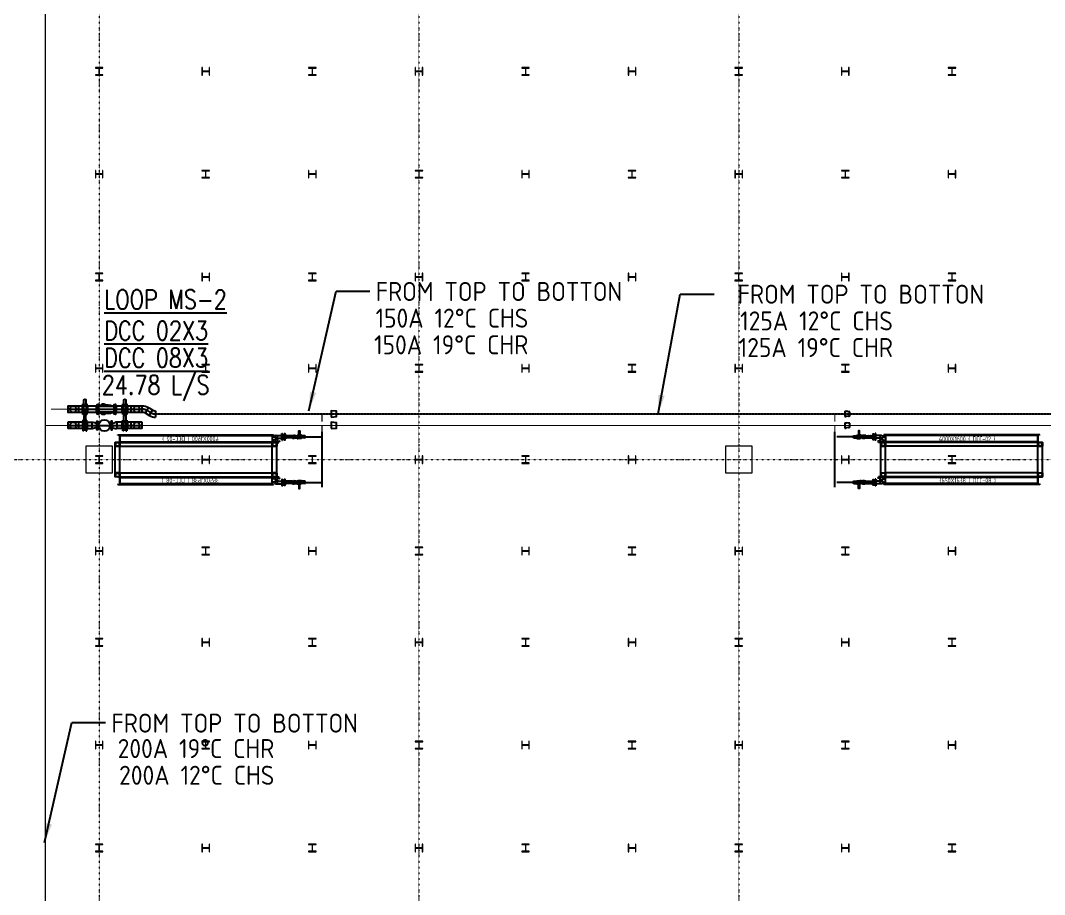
# Model space of a CAD drawing. Extents: x -32000 to 363140, y -29000 to 144266.
# Drawn here: x 99933 to 126833, y 18575 to 41537 of the extents above; entities that cross this region are included whole.
import ezdxf
from ezdxf.enums import TextEntityAlignment as Align

# ---------------------------------------------------------------- set-up
doc = ezdxf.new("R2010")
doc.units = 0
doc.header["$LTSCALE"] = 10
for name, pattern in [('H12PL25$0$JJP_三點線', [0.9, 0.3, -0.15, 0, -0.15, 0, -0.15, 0, -0.15]), ('XFM1P20-200k$0$CENTER2', [1.125, 0.75, -0.125, 0.125, -0.125]), ('XFM1Q20-200k$0$CENTER', [2, 1.25, -0.25, 0.25, -0.25]), ('XFM1Q20-200k$0$CENTER2', [1.125, 0.75, -0.125, 0.125, -0.125])]:
    doc.linetypes.add(name, pattern=pattern)
for name, color, linetype in [('H12PL25$0$S-COL', 252, 'Continuous'), ('H12PL25$0$S-GRID', 252, 'Continuous'), ('XFM1P20-200k$0$$0$M-PIPE-TEXT', 3, 'Continuous'), ('XFM1P20-200k$0$$0$M-PIPE-TEXT-ARROR', 91, 'Continuous'), ('XFM1P20-200k$0$M-PIPE-CHWR20', 110, 'Continuous'), ('XFM1P20-200k$0$M-PIPE-CHWS12', 130, 'Continuous'), ('XFM1P20-200k$0$M-PIPE-CHWS12_CL', 132, 'XFM1P20-200k$0$CENTER2'), ('XFM1Q20-200k$0$12P7-M-SUP-DCC-L1', 7, 'Continuous'), ('XFM1Q20-200k$0$C-CDCC', 22, 'Continuous'), ('XFM1Q20-200k$0$M-CWTR-TEXT', 4, 'Continuous'), ('XFM1Q20-200k$0$M-PIPE-CHWR20', 110, 'Continuous'), ('XFM1Q20-200k$0$M-PIPE-CHWS12', 130, 'Continuous'), ('XFM1Q20-200k$0$M-PIPE-CHWS12_CL', 132, 'XFM1Q20-200k$0$CENTER2'), ('XFM1Q20-200k$0$MAU&DCC Valve Station$0$M-CWTR-VAVE', 4, 'Continuous'), ('XFM1Q20-200k$0$U-PCW-V', 2, 'Continuous')]:
    doc.layers.add(name, color=color, linetype=linetype)
doc.styles.add('XFM1P20-200k$0$$0$aa-txt', font='isocp.shx', dxfattribs={"bigfont": 'chineset.shx'})
doc.styles.add('XFM1Q20-200k$0$12P7-XCM2P10$0$AA-TXT', font='simplex.shx', dxfattribs={"bigfont": 'china.shx'})
doc.styles.add('XFM1Q20-200k$0$aa-txt', font='isocp.shx', dxfattribs={"bigfont": 'chineset.shx'})
doc.dimstyles.new('XFM1P20-200k$0$$0$adim-200', dxfattribs={"dimscale": 200, "dimtxt": 0.3, "dimasz": 2.5, "dimexe": 0.1, "dimexo": 0.5, "dimgap": 0.15, "dimtad": 0, "dimdec": 4, "dimzin": 3, "dimdsep": 46, "dimtxsty": 'XFM1P20-200k$0$$0$aa-txt', "dimcen": 2.5, "dimclrd": 256, "dimclre": 256, "dimclrt": 256, "dimadec": 0, "dimazin": 0, "dimtfac": 1, "dimtdec": 4, "dimtmove": 0, "dimatfit": 3, "dimfxl": 1, "dimtolj": 1, "dimtzin": 0, "dimarcsym": 0})

# ---------------------------------------------------------------- blocks, each defined once
blk = doc.blocks.new('H12PL25')
at = {"layer": 'H12PL25$0$S-COL', "lineweight": 0, "flags": 128}
for points in [[(102100, 40100), (102100, 40112), (102017, 40112, -0.41421356), (102004, 40125), (102004, 40275, -0.41421356), (102017, 40288), (102100, 40288), (102100, 40300), (101900, 40300), (101900, 40288), (101983, 40288, -0.41421356), (101996, 40275), (101996, 40125, -0.41421356), (101983, 40112), (101900, 40112), (101900, 40100)], [(104900, 40300), (104888, 40300), (104888, 40217, -0.41421356), (104875, 40204), (104725, 40204, -0.41421356), (104712, 40217), (104712, 40300), (104700, 40300), (104700, 40100), (104712, 40100), (104712, 40183, -0.41421356), (104725, 40196), (104875, 40196, -0.41421356), (104888, 40183), (104888, 40100), (104900, 40100)], [(107700, 40100), (107700, 40112), (107617, 40112, -0.41421356), (107604, 40125), (107604, 40275, -0.41421356), (107617, 40288), (107700, 40288), (107700, 40300), (107500, 40300), (107500, 40288), (107583, 40288, -0.41421356), (107596, 40275), (107596, 40125, -0.41421356), (107583, 40112), (107500, 40112), (107500, 40100)], [(110500, 40300), (110488, 40300), (110488, 40217, -0.41421356), (110475, 40204), (110325, 40204, -0.41421356), (110312, 40217), (110312, 40300), (110300, 40300), (110300, 40100), (110312, 40100), (110312, 40183, -0.41421356), (110325, 40196), (110475, 40196, -0.41421356), (110488, 40183), (110488, 40100), (110500, 40100)], [(113300, 40100), (113300, 40112), (113217, 40112, -0.41421356), (113204, 40125), (113204, 40275, -0.41421356), (113217, 40288), (113300, 40288), (113300, 40300), (113100, 40300), (113100, 40288), (113183, 40288, -0.41421356), (113196, 40275), (113196, 40125, -0.41421356), (113183, 40112), (113100, 40112), (113100, 40100)], [(116100, 40300), (116088, 40300), (116088, 40217, -0.41421356), (116075, 40204), (115925, 40204, -0.41421356), (115912, 40217), (115912, 40300), (115900, 40300), (115900, 40100), (115912, 40100), (115912, 40183, -0.41421356), (115925, 40196), (116075, 40196, -0.41421356), (116088, 40183), (116088, 40100), (116100, 40100)], [(118900, 40100), (118900, 40112), (118817, 40112, -0.41421356), (118804, 40125), (118804, 40275, -0.41421356), (118817, 40288), (118900, 40288), (118900, 40300), (118700, 40300), (118700, 40288), (118783, 40288, -0.41421356), (118796, 40275), (118796, 40125, -0.41421356), (118783, 40112), (118700, 40112), (118700, 40100)], [(121700, 40300), (121688, 40300), (121688, 40217, -0.41421356), (121675, 40204), (121525, 40204, -0.41421356), (121512, 40217), (121512, 40300), (121500, 40300), (121500, 40100), (121512, 40100), (121512, 40183, -0.41421356), (121525, 40196), (121675, 40196, -0.41421356), (121688, 40183), (121688, 40100), (121700, 40100)], [(124500, 40100), (124500, 40112), (124417, 40112, -0.41421356), (124404, 40125), (124404, 40275, -0.41421356), (124417, 40288), (124500, 40288), (124500, 40300), (124300, 40300), (124300, 40288), (124383, 40288, -0.41421356), (124396, 40275), (124396, 40125, -0.41421356), (124383, 40112), (124300, 40112), (124300, 40100)], [(102100, 37600), (102088, 37600), (102088, 37517, -0.41421356), (102075, 37504), (101925, 37504, -0.41421356), (101912, 37517), (101912, 37600), (101900, 37600), (101900, 37400), (101912, 37400), (101912, 37483, -0.41421356), (101925, 37496), (102075, 37496, -0.41421356), (102088, 37483), (102088, 37400), (102100, 37400)], [(104900, 37400), (104900, 37412), (104817, 37412, -0.41421356), (104804, 37425), (104804, 37575, -0.41421356), (104817, 37588), (104900, 37588), (104900, 37600), (104700, 37600), (104700, 37588), (104783, 37588, -0.41421356), (104796, 37575), (104796, 37425, -0.41421356), (104783, 37412), (104700, 37412), (104700, 37400)], [(107700, 37600), (107688, 37600), (107688, 37517, -0.41421356), (107675, 37504), (107525, 37504, -0.41421356), (107512, 37517), (107512, 37600), (107500, 37600), (107500, 37400), (107512, 37400), (107512, 37483, -0.41421356), (107525, 37496), (107675, 37496, -0.41421356), (107688, 37483), (107688, 37400), (107700, 37400)], [(110500, 37400), (110500, 37412), (110417, 37412, -0.41421356), (110404, 37425), (110404, 37575, -0.41421356), (110417, 37588), (110500, 37588), (110500, 37600), (110300, 37600), (110300, 37588), (110383, 37588, -0.41421356), (110396, 37575), (110396, 37425, -0.41421356), (110383, 37412), (110300, 37412), (110300, 37400)], [(113300, 37600), (113288, 37600), (113288, 37517, -0.41421356), (113275, 37504), (113125, 37504, -0.41421356), (113112, 37517), (113112, 37600), (113100, 37600), (113100, 37400), (113112, 37400), (113112, 37483, -0.41421356), (113125, 37496), (113275, 37496, -0.41421356), (113288, 37483), (113288, 37400), (113300, 37400)], [(116100, 37400), (116100, 37412), (116017, 37412, -0.41421356), (116004, 37425), (116004, 37575, -0.41421356), (116017, 37588), (116100, 37588), (116100, 37600), (115900, 37600), (115900, 37588), (115983, 37588, -0.41421356), (115996, 37575), (115996, 37425, -0.41421356), (115983, 37412), (115900, 37412), (115900, 37400)], [(118900, 37600), (118888, 37600), (118888, 37517, -0.41421356), (118875, 37504), (118725, 37504, -0.41421356), (118712, 37517), (118712, 37600), (118700, 37600), (118700, 37400), (118712, 37400), (118712, 37483, -0.41421356), (118725, 37496), (118875, 37496, -0.41421356), (118888, 37483), (118888, 37400), (118900, 37400)], [(121700, 37400), (121700, 37412), (121617, 37412, -0.41421356), (121604, 37425), (121604, 37575, -0.41421356), (121617, 37588), (121700, 37588), (121700, 37600), (121500, 37600), (121500, 37588), (121583, 37588, -0.41421356), (121596, 37575), (121596, 37425, -0.41421356), (121583, 37412), (121500, 37412), (121500, 37400)], [(124500, 37600), (124488, 37600), (124488, 37517, -0.41421356), (124475, 37504), (124325, 37504, -0.41421356), (124312, 37517), (124312, 37600), (124300, 37600), (124300, 37400), (124312, 37400), (124312, 37483, -0.41421356), (124325, 37496), (124475, 37496, -0.41421356), (124488, 37483), (124488, 37400), (124500, 37400)], [(102100, 34700), (102100, 34712), (102017, 34712, -0.41421356), (102004, 34725), (102004, 34875, -0.41421356), (102017, 34888), (102100, 34888), (102100, 34900), (101900, 34900), (101900, 34888), (101983, 34888, -0.41421356), (101996, 34875), (101996, 34725, -0.41421356), (101983, 34712), (101900, 34712), (101900, 34700)], [(104900, 34900), (104888, 34900), (104888, 34817, -0.41421356), (104875, 34804), (104725, 34804, -0.41421356), (104712, 34817), (104712, 34900), (104700, 34900), (104700, 34700), (104712, 34700), (104712, 34783, -0.41421356), (104725, 34796), (104875, 34796, -0.41421356), (104888, 34783), (104888, 34700), (104900, 34700)], [(107700, 34700), (107700, 34712), (107617, 34712, -0.41421356), (107604, 34725), (107604, 34875, -0.41421356), (107617, 34888), (107700, 34888), (107700, 34900), (107500, 34900), (107500, 34888), (107583, 34888, -0.41421356), (107596, 34875), (107596, 34725, -0.41421356), (107583, 34712), (107500, 34712), (107500, 34700)], [(110500, 34900), (110488, 34900), (110488, 34817, -0.41421356), (110475, 34804), (110325, 34804, -0.41421356), (110312, 34817), (110312, 34900), (110300, 34900), (110300, 34700), (110312, 34700), (110312, 34783, -0.41421356), (110325, 34796), (110475, 34796, -0.41421356), (110488, 34783), (110488, 34700), (110500, 34700)], [(113300, 34700), (113300, 34712), (113217, 34712, -0.41421356), (113204, 34725), (113204, 34875, -0.41421356), (113217, 34888), (113300, 34888), (113300, 34900), (113100, 34900), (113100, 34888), (113183, 34888, -0.41421356), (113196, 34875), (113196, 34725, -0.41421356), (113183, 34712), (113100, 34712), (113100, 34700)], [(116100, 34900), (116088, 34900), (116088, 34817, -0.41421356), (116075, 34804), (115925, 34804, -0.41421356), (115912, 34817), (115912, 34900), (115900, 34900), (115900, 34700), (115912, 34700), (115912, 34783, -0.41421356), (115925, 34796), (116075, 34796, -0.41421356), (116088, 34783), (116088, 34700), (116100, 34700)], [(118900, 34700), (118900, 34712), (118817, 34712, -0.41421356), (118804, 34725), (118804, 34875, -0.41421356), (118817, 34888), (118900, 34888), (118900, 34900), (118700, 34900), (118700, 34888), (118783, 34888, -0.41421356), (118796, 34875), (118796, 34725, -0.41421356), (118783, 34712), (118700, 34712), (118700, 34700)], [(121700, 34900), (121688, 34900), (121688, 34817, -0.41421356), (121675, 34804), (121525, 34804, -0.41421356), (121512, 34817), (121512, 34900), (121500, 34900), (121500, 34700), (121512, 34700), (121512, 34783, -0.41421356), (121525, 34796), (121675, 34796, -0.41421356), (121688, 34783), (121688, 34700), (121700, 34700)], [(124500, 34700), (124500, 34712), (124417, 34712, -0.41421356), (124404, 34725), (124404, 34875, -0.41421356), (124417, 34888), (124500, 34888), (124500, 34900), (124300, 34900), (124300, 34888), (124383, 34888, -0.41421356), (124396, 34875), (124396, 34725, -0.41421356), (124383, 34712), (124300, 34712), (124300, 34700)], [(102100, 32500), (102088, 32500), (102088, 32417, -0.41421356), (102075, 32404), (101925, 32404, -0.41421356), (101912, 32417), (101912, 32500), (101900, 32500), (101900, 32300), (101912, 32300), (101912, 32383, -0.41421356), (101925, 32396), (102075, 32396, -0.41421356), (102088, 32383), (102088, 32300), (102100, 32300)], [(104900, 32300), (104900, 32312), (104817, 32312, -0.41421356), (104804, 32325), (104804, 32475, -0.41421356), (104817, 32488), (104900, 32488), (104900, 32500), (104700, 32500), (104700, 32488), (104783, 32488, -0.41421356), (104796, 32475), (104796, 32325, -0.41421356), (104783, 32312), (104700, 32312), (104700, 32300)], [(107700, 32500), (107688, 32500), (107688, 32417, -0.41421356), (107675, 32404), (107525, 32404, -0.41421356), (107512, 32417), (107512, 32500), (107500, 32500), (107500, 32300), (107512, 32300), (107512, 32383, -0.41421356), (107525, 32396), (107675, 32396, -0.41421356), (107688, 32383), (107688, 32300), (107700, 32300)], [(110500, 32300), (110500, 32312), (110417, 32312, -0.41421356), (110404, 32325), (110404, 32475, -0.41421356), (110417, 32488), (110500, 32488), (110500, 32500), (110300, 32500), (110300, 32488), (110383, 32488, -0.41421356), (110396, 32475), (110396, 32325, -0.41421356), (110383, 32312), (110300, 32312), (110300, 32300)], [(113300, 32500), (113288, 32500), (113288, 32417, -0.41421356), (113275, 32404), (113125, 32404, -0.41421356), (113112, 32417), (113112, 32500), (113100, 32500), (113100, 32300), (113112, 32300), (113112, 32383, -0.41421356), (113125, 32396), (113275, 32396, -0.41421356), (113288, 32383), (113288, 32300), (113300, 32300)], [(116100, 32300), (116100, 32312), (116017, 32312, -0.41421356), (116004, 32325), (116004, 32475, -0.41421356), (116017, 32488), (116100, 32488), (116100, 32500), (115900, 32500), (115900, 32488), (115983, 32488, -0.41421356), (115996, 32475), (115996, 32325, -0.41421356), (115983, 32312), (115900, 32312), (115900, 32300)], [(118900, 32500), (118888, 32500), (118888, 32417, -0.41421356), (118875, 32404), (118725, 32404, -0.41421356), (118712, 32417), (118712, 32500), (118700, 32500), (118700, 32300), (118712, 32300), (118712, 32383, -0.41421356), (118725, 32396), (118875, 32396, -0.41421356), (118888, 32383), (118888, 32300), (118900, 32300)], [(121700, 32300), (121700, 32312), (121617, 32312, -0.41421356), (121604, 32325), (121604, 32475, -0.41421356), (121617, 32488), (121700, 32488), (121700, 32500), (121500, 32500), (121500, 32488), (121583, 32488, -0.41421356), (121596, 32475), (121596, 32325, -0.41421356), (121583, 32312), (121500, 32312), (121500, 32300)], [(124500, 32500), (124488, 32500), (124488, 32417, -0.41421356), (124475, 32404), (124325, 32404, -0.41421356), (124312, 32417), (124312, 32500), (124300, 32500), (124300, 32300), (124312, 32300), (124312, 32383, -0.41421356), (124325, 32396), (124475, 32396, -0.41421356), (124488, 32383), (124488, 32300), (124500, 32300)], [(102100, 29900), (102100, 29912), (102017, 29912, -0.41421356), (102004, 29925), (102004, 30075, -0.41421356), (102017, 30088), (102100, 30088), (102100, 30100), (101900, 30100), (101900, 30088), (101983, 30088, -0.41421356), (101996, 30075), (101996, 29925, -0.41421356), (101983, 29912), (101900, 29912), (101900, 29900)], [(104900, 30100), (104888, 30100), (104888, 30017, -0.41421356), (104875, 30004), (104725, 30004, -0.41421356), (104712, 30017), (104712, 30100), (104700, 30100), (104700, 29900), (104712, 29900), (104712, 29983, -0.41421356), (104725, 29996), (104875, 29996, -0.41421356), (104888, 29983), (104888, 29900), (104900, 29900)], [(107700, 29900), (107700, 29912), (107617, 29912, -0.41421356), (107604, 29925), (107604, 30075, -0.41421356), (107617, 30088), (107700, 30088), (107700, 30100), (107500, 30100), (107500, 30088), (107583, 30088, -0.41421356), (107596, 30075), (107596, 29925, -0.41421356), (107583, 29912), (107500, 29912), (107500, 29900)], [(110500, 30100), (110488, 30100), (110488, 30017, -0.41421356), (110475, 30004), (110325, 30004, -0.41421356), (110312, 30017), (110312, 30100), (110300, 30100), (110300, 29900), (110312, 29900), (110312, 29983, -0.41421356), (110325, 29996), (110475, 29996, -0.41421356), (110488, 29983), (110488, 29900), (110500, 29900)], [(113300, 29900), (113300, 29912), (113217, 29912, -0.41421356), (113204, 29925), (113204, 30075, -0.41421356), (113217, 30088), (113300, 30088), (113300, 30100), (113100, 30100), (113100, 30088), (113183, 30088, -0.41421356), (113196, 30075), (113196, 29925, -0.41421356), (113183, 29912), (113100, 29912), (113100, 29900)], [(116100, 30100), (116088, 30100), (116088, 30017, -0.41421356), (116075, 30004), (115925, 30004, -0.41421356), (115912, 30017), (115912, 30100), (115900, 30100), (115900, 29900), (115912, 29900), (115912, 29983, -0.41421356), (115925, 29996), (116075, 29996, -0.41421356), (116088, 29983), (116088, 29900), (116100, 29900)], [(121700, 30100), (121688, 30100), (121688, 30017, -0.41421356), (121675, 30004), (121525, 30004, -0.41421356), (121512, 30017), (121512, 30100), (121500, 30100), (121500, 29900), (121512, 29900), (121512, 29983, -0.41421356), (121525, 29996), (121675, 29996, -0.41421356), (121688, 29983), (121688, 29900), (121700, 29900)], [(124500, 29900), (124500, 29912), (124417, 29912, -0.41421356), (124404, 29925), (124404, 30075, -0.41421356), (124417, 30088), (124500, 30088), (124500, 30100), (124300, 30100), (124300, 30088), (124383, 30088, -0.41421356), (124396, 30075), (124396, 29925, -0.41421356), (124383, 29912), (124300, 29912), (124300, 29900)], [(102100, 27700), (102088, 27700), (102088, 27617, -0.41421356), (102075, 27604), (101925, 27604, -0.41421356), (101912, 27617), (101912, 27700), (101900, 27700), (101900, 27500), (101912, 27500), (101912, 27583, -0.41421356), (101925, 27596), (102075, 27596, -0.41421356), (102088, 27583), (102088, 27500), (102100, 27500)], [(104900, 27500), (104900, 27512), (104817, 27512, -0.41421356), (104804, 27525), (104804, 27675, -0.41421356), (104817, 27688), (104900, 27688), (104900, 27700), (104700, 27700), (104700, 27688), (104783, 27688, -0.41421356), (104796, 27675), (104796, 27525, -0.41421356), (104783, 27512), (104700, 27512), (104700, 27500)], [(107700, 27700), (107688, 27700), (107688, 27617, -0.41421356), (107675, 27604), (107525, 27604, -0.41421356), (107512, 27617), (107512, 27700), (107500, 27700), (107500, 27500), (107512, 27500), (107512, 27583, -0.41421356), (107525, 27596), (107675, 27596, -0.41421356), (107688, 27583), (107688, 27500), (107700, 27500)], [(110500, 27500), (110500, 27512), (110417, 27512, -0.41421356), (110404, 27525), (110404, 27675, -0.41421356), (110417, 27688), (110500, 27688), (110500, 27700), (110300, 27700), (110300, 27688), (110383, 27688, -0.41421356), (110396, 27675), (110396, 27525, -0.41421356), (110383, 27512), (110300, 27512), (110300, 27500)], [(113300, 27700), (113288, 27700), (113288, 27617, -0.41421356), (113275, 27604), (113125, 27604, -0.41421356), (113112, 27617), (113112, 27700), (113100, 27700), (113100, 27500), (113112, 27500), (113112, 27583, -0.41421356), (113125, 27596), (113275, 27596, -0.41421356), (113288, 27583), (113288, 27500), (113300, 27500)], [(116100, 27500), (116100, 27512), (116017, 27512, -0.41421356), (116004, 27525), (116004, 27675, -0.41421356), (116017, 27688), (116100, 27688), (116100, 27700), (115900, 27700), (115900, 27688), (115983, 27688, -0.41421356), (115996, 27675), (115996, 27525, -0.41421356), (115983, 27512), (115900, 27512), (115900, 27500)], [(118900, 27700), (118888, 27700), (118888, 27617, -0.41421356), (118875, 27604), (118725, 27604, -0.41421356), (118712, 27617), (118712, 27700), (118700, 27700), (118700, 27500), (118712, 27500), (118712, 27583, -0.41421356), (118725, 27596), (118875, 27596, -0.41421356), (118888, 27583), (118888, 27500), (118900, 27500)], [(121700, 27500), (121700, 27512), (121617, 27512, -0.41421356), (121604, 27525), (121604, 27675, -0.41421356), (121617, 27688), (121700, 27688), (121700, 27700), (121500, 27700), (121500, 27688), (121583, 27688, -0.41421356), (121596, 27675), (121596, 27525, -0.41421356), (121583, 27512), (121500, 27512), (121500, 27500)], [(124500, 27700), (124488, 27700), (124488, 27617, -0.41421356), (124475, 27604), (124325, 27604, -0.41421356), (124312, 27617), (124312, 27700), (124300, 27700), (124300, 27500), (124312, 27500), (124312, 27583, -0.41421356), (124325, 27596), (124475, 27596, -0.41421356), (124488, 27583), (124488, 27500), (124500, 27500)], [(102100, 25100), (102100, 25112), (102017, 25112, -0.41421356), (102004, 25125), (102004, 25275, -0.41421356), (102017, 25288), (102100, 25288), (102100, 25300), (101900, 25300), (101900, 25288), (101983, 25288, -0.41421356), (101996, 25275), (101996, 25125, -0.41421356), (101983, 25112), (101900, 25112), (101900, 25100)], [(104900, 25300), (104888, 25300), (104888, 25217, -0.41421356), (104875, 25204), (104725, 25204, -0.41421356), (104712, 25217), (104712, 25300), (104700, 25300), (104700, 25100), (104712, 25100), (104712, 25183, -0.41421356), (104725, 25196), (104875, 25196, -0.41421356), (104888, 25183), (104888, 25100), (104900, 25100)], [(107700, 25100), (107700, 25112), (107617, 25112, -0.41421356), (107604, 25125), (107604, 25275, -0.41421356), (107617, 25288), (107700, 25288), (107700, 25300), (107500, 25300), (107500, 25288), (107583, 25288, -0.41421356), (107596, 25275), (107596, 25125, -0.41421356), (107583, 25112), (107500, 25112), (107500, 25100)], [(110500, 25300), (110488, 25300), (110488, 25217, -0.41421356), (110475, 25204), (110325, 25204, -0.41421356), (110312, 25217), (110312, 25300), (110300, 25300), (110300, 25100), (110312, 25100), (110312, 25183, -0.41421356), (110325, 25196), (110475, 25196, -0.41421356), (110488, 25183), (110488, 25100), (110500, 25100)], [(113300, 25100), (113300, 25112), (113217, 25112, -0.41421356), (113204, 25125), (113204, 25275, -0.41421356), (113217, 25288), (113300, 25288), (113300, 25300), (113100, 25300), (113100, 25288), (113183, 25288, -0.41421356), (113196, 25275), (113196, 25125, -0.41421356), (113183, 25112), (113100, 25112), (113100, 25100)], [(116100, 25300), (116088, 25300), (116088, 25217, -0.41421356), (116075, 25204), (115925, 25204, -0.41421356), (115912, 25217), (115912, 25300), (115900, 25300), (115900, 25100), (115912, 25100), (115912, 25183, -0.41421356), (115925, 25196), (116075, 25196, -0.41421356), (116088, 25183), (116088, 25100), (116100, 25100)], [(118900, 25100), (118900, 25112), (118817, 25112, -0.41421356), (118804, 25125), (118804, 25275, -0.41421356), (118817, 25288), (118900, 25288), (118900, 25300), (118700, 25300), (118700, 25288), (118783, 25288, -0.41421356), (118796, 25275), (118796, 25125, -0.41421356), (118783, 25112), (118700, 25112), (118700, 25100)], [(121700, 25300), (121688, 25300), (121688, 25217, -0.41421356), (121675, 25204), (121525, 25204, -0.41421356), (121512, 25217), (121512, 25300), (121500, 25300), (121500, 25100), (121512, 25100), (121512, 25183, -0.41421356), (121525, 25196), (121675, 25196, -0.41421356), (121688, 25183), (121688, 25100), (121700, 25100)], [(124500, 25100), (124500, 25112), (124417, 25112, -0.41421356), (124404, 25125), (124404, 25275, -0.41421356), (124417, 25288), (124500, 25288), (124500, 25300), (124300, 25300), (124300, 25288), (124383, 25288, -0.41421356), (124396, 25275), (124396, 25125, -0.41421356), (124383, 25112), (124300, 25112), (124300, 25100)], [(102100, 22600), (102088, 22600), (102088, 22517, -0.41421356), (102075, 22504), (101925, 22504, -0.41421356), (101912, 22517), (101912, 22600), (101900, 22600), (101900, 22400), (101912, 22400), (101912, 22483, -0.41421356), (101925, 22496), (102075, 22496, -0.41421356), (102088, 22483), (102088, 22400), (102100, 22400)], [(104900, 22400), (104900, 22412), (104817, 22412, -0.41421356), (104804, 22425), (104804, 22575, -0.41421356), (104817, 22588), (104900, 22588), (104900, 22600), (104700, 22600), (104700, 22588), (104783, 22588, -0.41421356), (104796, 22575), (104796, 22425, -0.41421356), (104783, 22412), (104700, 22412), (104700, 22400)], [(107700, 22600), (107688, 22600), (107688, 22517, -0.41421356), (107675, 22504), (107525, 22504, -0.41421356), (107512, 22517), (107512, 22600), (107500, 22600), (107500, 22400), (107512, 22400), (107512, 22483, -0.41421356), (107525, 22496), (107675, 22496, -0.41421356), (107688, 22483), (107688, 22400), (107700, 22400)], [(110500, 22400), (110500, 22412), (110417, 22412, -0.41421356), (110404, 22425), (110404, 22575, -0.41421356), (110417, 22588), (110500, 22588), (110500, 22600), (110300, 22600), (110300, 22588), (110383, 22588, -0.41421356), (110396, 22575), (110396, 22425, -0.41421356), (110383, 22412), (110300, 22412), (110300, 22400)], [(113300, 22600), (113288, 22600), (113288, 22517, -0.41421356), (113275, 22504), (113125, 22504, -0.41421356), (113112, 22517), (113112, 22600), (113100, 22600), (113100, 22400), (113112, 22400), (113112, 22483, -0.41421356), (113125, 22496), (113275, 22496, -0.41421356), (113288, 22483), (113288, 22400), (113300, 22400)], [(116100, 22400), (116100, 22412), (116017, 22412, -0.41421356), (116004, 22425), (116004, 22575, -0.41421356), (116017, 22588), (116100, 22588), (116100, 22600), (115900, 22600), (115900, 22588), (115983, 22588, -0.41421356), (115996, 22575), (115996, 22425, -0.41421356), (115983, 22412), (115900, 22412), (115900, 22400)], [(118900, 22600), (118888, 22600), (118888, 22517, -0.41421356), (118875, 22504), (118725, 22504, -0.41421356), (118712, 22517), (118712, 22600), (118700, 22600), (118700, 22400), (118712, 22400), (118712, 22483, -0.41421356), (118725, 22496), (118875, 22496, -0.41421356), (118888, 22483), (118888, 22400), (118900, 22400)], [(121700, 22400), (121700, 22412), (121617, 22412, -0.41421356), (121604, 22425), (121604, 22575, -0.41421356), (121617, 22588), (121700, 22588), (121700, 22600), (121500, 22600), (121500, 22588), (121583, 22588, -0.41421356), (121596, 22575), (121596, 22425, -0.41421356), (121583, 22412), (121500, 22412), (121500, 22400)], [(124500, 22600), (124488, 22600), (124488, 22517, -0.41421356), (124475, 22504), (124325, 22504, -0.41421356), (124312, 22517), (124312, 22600), (124300, 22600), (124300, 22400), (124312, 22400), (124312, 22483, -0.41421356), (124325, 22496), (124475, 22496, -0.41421356), (124488, 22483), (124488, 22400), (124500, 22400)], [(102100, 19700), (102100, 19712), (102017, 19712, -0.41421356), (102004, 19725), (102004, 19875, -0.41421356), (102017, 19888), (102100, 19888), (102100, 19900), (101900, 19900), (101900, 19888), (101983, 19888, -0.41421356), (101996, 19875), (101996, 19725, -0.41421356), (101983, 19712), (101900, 19712), (101900, 19700)], [(104900, 19900), (104888, 19900), (104888, 19817, -0.41421356), (104875, 19804), (104725, 19804, -0.41421356), (104712, 19817), (104712, 19900), (104700, 19900), (104700, 19700), (104712, 19700), (104712, 19783, -0.41421356), (104725, 19796), (104875, 19796, -0.41421356), (104888, 19783), (104888, 19700), (104900, 19700)], [(107700, 19700), (107700, 19712), (107617, 19712, -0.41421356), (107604, 19725), (107604, 19875, -0.41421356), (107617, 19888), (107700, 19888), (107700, 19900), (107500, 19900), (107500, 19888), (107583, 19888, -0.41421356), (107596, 19875), (107596, 19725, -0.41421356), (107583, 19712), (107500, 19712), (107500, 19700)], [(110500, 19900), (110488, 19900), (110488, 19817, -0.41421356), (110475, 19804), (110325, 19804, -0.41421356), (110312, 19817), (110312, 19900), (110300, 19900), (110300, 19700), (110312, 19700), (110312, 19783, -0.41421356), (110325, 19796), (110475, 19796, -0.41421356), (110488, 19783), (110488, 19700), (110500, 19700)], [(113300, 19700), (113300, 19712), (113217, 19712, -0.41421356), (113204, 19725), (113204, 19875, -0.41421356), (113217, 19888), (113300, 19888), (113300, 19900), (113100, 19900), (113100, 19888), (113183, 19888, -0.41421356), (113196, 19875), (113196, 19725, -0.41421356), (113183, 19712), (113100, 19712), (113100, 19700)], [(116100, 19900), (116088, 19900), (116088, 19817, -0.41421356), (116075, 19804), (115925, 19804, -0.41421356), (115912, 19817), (115912, 19900), (115900, 19900), (115900, 19700), (115912, 19700), (115912, 19783, -0.41421356), (115925, 19796), (116075, 19796, -0.41421356), (116088, 19783), (116088, 19700), (116100, 19700)], [(118900, 19700), (118900, 19712), (118817, 19712, -0.41421356), (118804, 19725), (118804, 19875, -0.41421356), (118817, 19888), (118900, 19888), (118900, 19900), (118700, 19900), (118700, 19888), (118783, 19888, -0.41421356), (118796, 19875), (118796, 19725, -0.41421356), (118783, 19712), (118700, 19712), (118700, 19700)], [(121700, 19900), (121688, 19900), (121688, 19817, -0.41421356), (121675, 19804), (121525, 19804, -0.41421356), (121512, 19817), (121512, 19900), (121500, 19900), (121500, 19700), (121512, 19700), (121512, 19783, -0.41421356), (121525, 19796), (121675, 19796, -0.41421356), (121688, 19783), (121688, 19700), (121700, 19700)], [(124500, 19700), (124500, 19712), (124417, 19712, -0.41421356), (124404, 19725), (124404, 19875, -0.41421356), (124417, 19888), (124500, 19888), (124500, 19900), (124300, 19900), (124300, 19888), (124383, 19888, -0.41421356), (124396, 19875), (124396, 19725, -0.41421356), (124383, 19712), (124300, 19712), (124300, 19700)]]:
    blk.add_lwpolyline(points, format="xyb", close=True, dxfattribs=at)
for points in [[(101650, 29650), (102350, 29650), (102350, 30350), (101650, 30350)], [(118450, 29650), (119150, 29650), (119150, 30350), (118450, 30350)]]:
    blk.add_lwpolyline(points, close=True, dxfattribs=at)
at = {"layer": 'H12PL25$0$S-GRID', "linetype": 'H12PL25$0$JJP_三點線', "lineweight": 0}
for p, q in [((102000, 128250), (102000, -28000)), ((110400, 128250), (110400, -28000)), ((118800, 128250), (118800, -28000)), ((-29000, 30000), (289600, 30000))]:
    blk.add_line(p, q, dxfattribs=at)
blk = doc.blocks.new('XFM1Q20-200k$0$A$C858cf4fa')
at = {"layer": 'XFM1Q20-200k$0$C-CDCC'}
for p, q in [((-149, 62), (-149, 237)), ((-131, 237), (-149, 237)), ((-131, 62), (-149, 62)), ((-131, 62), (-131, 237)), ((22, 186), (-131, 186)), ((20, 113), (-131, 113)), ((11, 16), (-87, 42)), ((31, 86), (-68, 113)), ((-55, 0), (-55, 10)), ((4176, 0), (-55, 0)), ((59, 155), (125, 155)), ((59, 143), (125, 143)), ((59, 57), (125, 57)), ((59, 45), (125, 45)), ((85, 200), (85, 190)), ((4176, 200), (85, 200)), ((125, 200), (125, 0)), ((4126, 180), (125, 180)), ((4126, 20), (125, 20)), ((4126, 200), (4126, 0)), ((4126, 200), (4126, 0)), ((4126, 36), (4126, 164)), ((4176, 190), (4176, 200)), ((4176, 10), (4176, 0))]:
    blk.add_line(p, q, dxfattribs=at)
for centre in [(22, 149), (22, 51)]:
    blk.add_circle(centre, 36.5, dxfattribs=at)
at = {"layer": 'XFM1Q20-200k$0$C-CDCC', "style": 'XFM1Q20-200k$0$aa-txt', "width": 0.8}
blk.add_text('4000X1600 ( DCC-02 )', height=125, dxfattribs=at).set_placement((2270, 96), align=Align.MIDDLE)
blk = doc.blocks.new('XFM1Q20-200k$0$A$Cb56c667e')
at = {"layer": 'XFM1Q20-200k$0$12P7-M-SUP-DCC-L1'}
for points in [[(46, 135), (0, 116), (47, 0), (93, 19), (86, 37), (83, 36), (89, 20), (49, 4), (4, 114), (45, 130), (51, 115), (54, 116)], [(46, 135), (93, 153), (140, 37), (93, 19), (86, 37), (89, 38), (95, 23), (135, 39), (91, 149), (51, 133), (57, 117), (54, 116)]]:
    blk.add_lwpolyline(points, close=True, dxfattribs=at)
blk = doc.blocks.new('XFM1Q20-200k$0$A$Cc676ecaf')
at = {"layer": 'XFM1Q20-200k$0$12P7-M-SUP-DCC-L1'}
for p, q in [((231340, 29650), (227339, 29650)), ((231340, 29550), (227339, 29550))]:
    blk.add_line(p, q, dxfattribs=at)
at = {"layer": 'XFM1Q20-200k$0$C-CDCC'}
for p, q in [((227065, 29488), (227065, 29313)), ((227083, 29488), (227065, 29488)), ((227083, 29488), (227083, 29313)), ((227234, 29437), (227083, 29437)), ((227236, 29364), (227083, 29364)), ((227225, 29534), (227127, 29508)), ((227245, 29464), (227146, 29437)), ((227159, 29550), (227159, 29540)), ((231390, 29550), (227159, 29550)), ((227273, 29505), (227339, 29505)), ((227273, 29493), (227339, 29493)), ((227273, 29407), (227339, 29407)), ((227273, 29395), (227339, 29395)), ((227299, 29350), (227299, 29360)), ((231390, 29350), (227299, 29350)), ((227339, 29350), (227339, 29550)), ((231340, 29530), (227339, 29530)), ((231340, 29370), (227339, 29370)), ((231340, 29350), (231340, 29550)), ((231340, 29350), (231340, 29550)), ((231340, 29514), (231340, 29386)), ((231390, 29540), (231390, 29550)), ((231390, 29360), (231390, 29350)), ((227083, 29313), (227065, 29313))]:
    blk.add_line(p, q, dxfattribs=at)
for centre in [(227236, 29499), (227236, 29401)]:
    blk.add_circle(centre, 36.5, dxfattribs=at)
at = {"xscale": -0.9999999999999999, "rotation": 112.0000000000001}
for p in [(227321, 29693), (231447, 29693)]:
    blk.add_blockref('XFM1Q20-200k$0$A$Cb56c667e', p, dxfattribs=at)
at = {"layer": 'XFM1Q20-200k$0$C-CDCC', "style": 'XFM1Q20-200k$0$aa-txt', "width": 0.8}
blk.add_text('3650X1638 ( DCC-08 )', height=125, dxfattribs=at).set_placement((229484, 29454), align=Align.MIDDLE)
blk = doc.blocks.new('XFM1Q20-200k$0$R6-4')
for p, q in [((-5.7, 0), (5.7, 0)), ((-5.7, 0), (-5.7, -1)), ((-8.4, -14), (-8.4, -12.4)), ((8.4, -14), (-8.4, -14)), ((-6.2, -4.1), (-7.9, -9.3)), ((5.7, 0), (5.7, -1)), ((6.2, -4.1), (7.9, -9.3)), ((8.4, -14), (8.4, -12.4))]:
    blk.add_line(p, q)
for centre, start, end in [((1.6, -12.4), 161.7321, 180), ((-15.7, -1), 341.7321, 0), ((15.7, -1), 180, 198.2679), ((-1.6, -12.4), 0, 18.2679)]:
    blk.add_arc(centre, 10, start, end)
blk = doc.blocks.new('XFM1Q20-200k$0$BV-150V-T1')
at = {"color": 0, "linetype": 'ByBlock'}
for p, q in [((-5.2, 9.6), (-6.7, 9.6)), ((-6.7, -9.6), (-6.7, 9.6)), ((-2.7, 14), (-5.2, 14)), ((-5.2, -14), (-5.2, 14)), ((2.7, 14), (5.2, 14)), ((5.2, 14), (5.2, -14)), ((5.2, 9.6), (6.7, 9.6)), ((6.7, 9.6), (6.7, -9.6)), ((-5.2, -9.6), (-6.7, -9.6)), ((-2.7, -14), (-5.2, -14)), ((2.7, -8.4), (-2.7, -8.4)), ((2.7, -14), (5.2, -14)), ((5.2, -9.6), (6.7, -9.6))]:
    blk.add_line(p, q, dxfattribs=at)
blk.add_lwpolyline([(-2.7, 7.5), (-2.7, 24, -1), (2.7, 24), (2.7, 7.7, 0.028765), (2.9, 4.2), (3.3, 0.3, -1.044614), (-3.3, 0), (-2.9, 4.1, 0.028765)], format="xyb", close=True, dxfattribs=at)
for points in [[(-2.7, 14), (-2.7, 6.1)], [(2.7, 14), (2.7, 6.3)], [(-2.7, -2), (-2.7, -14)], [(2.7, -2), (2.7, -14)]]:
    blk.add_lwpolyline(points, dxfattribs=at)
blk = doc.blocks.new('XFM1Q20-200k$0$YS-05-B')
at = {"layer": 'XFM1Q20-200k$0$U-PCW-V', "color": 0}
for p, q in [((46.4, 7.4), (6.3, 7.4)), ((46.4, -7.4), (6.3, -7.4))]:
    blk.add_line(p, q, dxfattribs=at)
for points in [[(1.4, -8.2), (0, -8.2), (0, 8.2), (1.4, 8.2)], [(3.8, -12.6), (1.4, -12.6), (1.4, 12.6), (3.8, 12.6), (3.8, -12.6)], [(3.8, -12.6), (6.2, -12.6), (6.2, 12.6), (3.8, 12.6), (3.8, -12.6)], [(48.8, -12.6), (46.4, -12.6), (46.4, 12.6), (48.8, 12.6), (48.8, -12.6)], [(48.8, -12.6), (51.2, -12.6), (51.2, 12.6), (48.8, 12.6), (48.8, -12.6)], [(51.2, -8.2), (52.6, -8.2), (52.6, 8.2), (51.2, 8.2)]]:
    blk.add_lwpolyline(points, dxfattribs=at)
for points in [[(16.1, 12.9, 0.133256), (12.8, 12, 0.106756), (9.7, 9.1, 0.036777), (8.7, 7.4, 0.036777)], [(24.6, 10.4, 0.064337), (22.5, 12, 0.133256), (19.2, 12.9)], [(8.7, -7.4, 0.036777), (9.7, -9.1, 0.106756), (12.8, -12, 0.133256), (16.1, -12.9)], [(19.2, -12.9, 0.133256), (22.5, -12, 0.064337), (24.6, -10.4, 0.064337)]]:
    blk.add_lwpolyline(points, format="xyb", dxfattribs=at)
for centre, radius, start, end in [((17.7, 3.6), 9.45, 80.5245, 99.4755), ((24.8, 0), 10.1, 121.7693, 132.5173), ((29.9, -12), 23, 57.3698, 116.9234), ((17.7, -3.6), 9.45, 260.5245, 279.4755), ((24.8, 0), 10.1, 227.4827, 238.2307), ((29.9, 12), 23, 243.0766, 302.6302)]:
    blk.add_arc(centre, radius, start, end, dxfattribs=at)
blk = doc.blocks.new('XFM1Q20-200k')
at = {"layer": 'XFM1Q20-200k$0$12P7-M-SUP-DCC-L1'}
for p, q in [((102543, 30450), (106544, 30450)), ((126657, 30450), (122656, 30450)), ((102418, 29650), (102418, 30350)), ((102543, 29650), (102543, 30350)), ((102543, 30350), (106544, 30350)), ((106544, 29650), (106544, 30350)), ((106669, 29650), (106669, 30350)), ((122531, 29650), (122531, 30350)), ((122656, 29650), (122656, 30350)), ((126657, 30350), (122656, 30350)), ((126657, 29650), (126657, 30350)), ((126782, 29650), (126782, 30350))]:
    blk.add_line(p, q, dxfattribs=at)
at = {"layer": 'XFM1Q20-200k$0$M-PIPE-CHWR20'}
for p, q in [((101560, 30982, 0), (101174, 30982, 0)), ((101174, 30982, 0), (101174, 30814, 0)), ((101460, 30982, 0), (101460, 30814, 0)), ((101691, 30982, 0), (101805, 30982, 0)), ((101962, 30976, 0), (101962, 30901, 0)), ((101964, 30976, 0), (101962, 30976, 0)), ((101964, 31006, 0), (101964, 30901, 0)), ((101964, 31006, 0), (101979, 31006, 0)), ((101979, 31006, 0), (101979, 30901, 0)), ((101980, 31005, 0), (101979, 31006, 0)), ((101980, 30901, 0), (101980, 31005, 0)), ((101995, 30971, 0), (101982, 30971, 0)), ((101990, 30831, 0), (101990, 30971, 0)), ((102284, 30965, 0), (102284, 30901, 0)), ((102286, 30971, 0), (102294, 30971, 0)), ((102296, 31005, 0), (102297, 31006, 0)), ((102296, 30901, 0), (102296, 31005, 0)), ((102297, 31006, 0), (102297, 30901, 0)), ((102312, 31006, 0), (102297, 31006, 0)), ((102312, 31006, 0), (102312, 30901, 0)), ((102312, 30976, 0), (102314, 30976, 0)), ((102314, 30976, 0), (102314, 30901, 0)), ((103127, 30982, 0), (102467, 30982, 0)), ((102842, 30814, 0), (102842, 30982, 0)), ((103127, 30814, 0), (103127, 30982, 0)), ((101174, 30898, 0), (103127, 30898, 0)), ((101560, 30814, 0), (101174, 30814, 0)), ((101691, 30814, 0), (101805, 30814, 0)), ((101962, 30825, 0), (101962, 30901, 0)), ((101964, 30825, 0), (101962, 30825, 0)), ((101964, 30796, 0), (101964, 30901, 0)), ((101964, 30796, 0), (101979, 30796, 0)), ((101979, 30796, 0), (101979, 30901, 0)), ((101980, 30797, 0), (101979, 30796, 0)), ((101980, 30901, 0), (101980, 30797, 0)), ((101990, 30831, 0), (101982, 30831, 0)), ((102284, 30831, 0), (102284, 30901, 0)), ((102284, 30831, 0), (102294, 30831, 0)), ((102296, 30901, 0), (102296, 30797, 0)), ((102296, 30797, 0), (102297, 30796, 0)), ((102297, 30796, 0), (102297, 30901, 0)), ((102312, 30796, 0), (102297, 30796, 0)), ((102312, 30796, 0), (102312, 30901, 0)), ((102312, 30825, 0), (102314, 30825, 0)), ((102314, 30825, 0), (102314, 30901, 0)), ((103127, 30814, 0), (102467, 30814, 0))]:
    blk.add_line(p, q, dxfattribs=at)
at = {"layer": 'XFM1Q20-200k$0$M-PIPE-CHWR20', "elevation": 0}
for points in [[(101961, 31012), (101961, 30784), (101938, 30784), (101938, 31012)], [(102314, 31012), (102314, 30784), (102338, 30784), (102338, 31012)]]:
    blk.add_lwpolyline(points, close=True, dxfattribs=at)
at = {"layer": 'XFM1Q20-200k$0$M-PIPE-CHWR20'}
for centre, radius in [((101317, 30898, 0), 84), ((102138, 30898, 0), 149), ((102984, 30898, 0), 84)]:
    blk.add_circle(centre, radius, dxfattribs=at)
for centre, radius, start, end in [((101982, 30973, 0), 2, 180, 270), ((102005, 30982, 0), 15, 227.6297, 291.3232), ((102271, 30973, 0), 15, 255, 315), ((102271, 30972, 0), 15, 315, 355.3609), ((102294, 30973, 0), 2, 270, 0), ((101982, 30829, 0), 2, 90, 180), ((102005, 30814, 0), 15, 68.6768, 132.3703), ((102271, 30823, 0), 15, 45, 105), ((102271, 30824, 0), 15, 4.6391, 45), ((102294, 30829, 0), 2, 0, 90)]:
    blk.add_arc(centre, radius, start, end, dxfattribs=at)
at = {"layer": 'XFM1Q20-200k$0$M-PIPE-CHWS12'}
for p, q in [((103127, 31408, 0), (101170, 31408, 0)), ((103127, 31240, 0), (101170, 31240, 0)), ((101174, 31408, 0), (101174, 31240, 0)), ((101460, 31408, 0), (101460, 31240, 0)), ((102185, 31240, 0), (102471, 31240, 0)), ((102842, 31240, 0), (102842, 31408, 0)), ((103127, 31240, 0), (103127, 31408, 0)), ((103132, 31240, 0), (103132, 31408, 0)), ((103216, 31217, 0), (103300, 31363, 0)), ((103316, 31159, 0), (103216, 31217, 0)), ((103409, 31300, 0), (103300, 31363, 0)), ((103400, 31304, 0), (103316, 31159, 0)), ((103484, 31282, 0), (103484, 31114, 0))]:
    blk.add_line(p, q, dxfattribs=at)
for centre in [(101317, 31324, 0), (102984, 31324, 0)]:
    blk.add_circle(centre, 84, dxfattribs=at)
for centre, radius, start, end in [((103132, 31072, 0), 336, 60, 90), ((103132, 31072, 0), 168, 60, 90), ((103484, 31450, 0), 168, 240, 270), ((103484, 31450, 0), 336, 240, 270)]:
    blk.add_arc(centre, radius, start, end, dxfattribs=at)
at = {"layer": 'XFM1Q20-200k$0$M-PIPE-CHWS12_CL', "linetype": 'XFM1Q20-200k$0$CENTER'}
for p, q in [((101170, 31324, 0), (103127, 31324, 0)), ((103358, 31232, 0), (103258, 31290, 0))]:
    blk.add_line(p, q, dxfattribs=at)
at = {"layer": 'XFM1Q20-200k$0$M-PIPE-CHWS12_CL'}
for centre, start, end in [((103132, 31072, 0), 60, 90), ((103484, 31450, 0), 240, 270)]:
    blk.add_arc(centre, 252, start, end, dxfattribs=at)
at = {"xscale": -1}
for name, p in [('XFM1Q20-200k$0$A$C858cf4fa', (106669, 30450)), ('XFM1Q20-200k$0$A$Cc676ecaf', (333883, 0))]:
    blk.add_blockref(name, p, dxfattribs=at)
for name, p in [('XFM1Q20-200k$0$A$C858cf4fa', (122531, 30450)), ('XFM1Q20-200k$0$A$Cc676ecaf', (-104683, 0))]:
    blk.add_blockref(name, p)
at = {"xscale": -1, "rotation": 291.999999999986}
for p in [(102436, 30307), (106562, 30307)]:
    blk.add_blockref('XFM1Q20-200k$0$A$Cb56c667e', p, dxfattribs=at)
at = {"rotation": 68.00000000000902}
for p in [(122638, 30307), (126764, 30307)]:
    blk.add_blockref('XFM1Q20-200k$0$A$Cb56c667e', p, dxfattribs=at)
at = {"layer": 'XFM1Q20-200k$0$M-PIPE-CHWR20', "yscale": 10.00000000000002}
for p, xscale, zscale in [((101627, 30898, 0), -10.00000000000002, 10.00000000000001), ((102675, 30898, 0), 10.00000000000002, 10.00000000000002)]:
    blk.add_blockref('XFM1Q20-200k$0$BV-150V-T1', p, dxfattribs=dict(at, xscale=xscale, zscale=zscale))
at = {"layer": 'XFM1Q20-200k$0$M-PIPE-CHWR20'}
for p, xscale, yscale, zscale, rotation in [((101948, 30898, 0), -10.00000000000001, 10.00000000000001, 10.00000000000001, 270), ((102328, 30898, 0), 10, 10, 10, 90)]:
    blk.add_blockref('XFM1Q20-200k$0$R6-4', p, dxfattribs=dict(at, xscale=xscale, yscale=yscale, zscale=zscale, rotation=rotation))
at = {"layer": 'XFM1Q20-200k$0$MAU&DCC Valve Station$0$M-CWTR-VAVE'}
for name, p, xscale, yscale, zscale in [('XFM1Q20-200k$0$BV-150V-T1', (101627, 31324, 0), 10.00000000000001, 10.00000000000001, 10.00000000000001), ('XFM1Q20-200k$0$BV-150V-T1', (102675, 31324, 0), 10.00000000000001, 10.00000000000001, 10.00000000000001), ('XFM1Q20-200k$0$YS-05-B', (101930, 31324, 0), 10, 10, 10)]:
    blk.add_blockref(name, p, dxfattribs=dict(at, xscale=xscale, yscale=yscale, zscale=zscale))
at = {"layer": 'DEFPOINTS', "color": 6, "style": 'XFM1Q20-200k$0$12P7-XCM2P10$0$AA-TXT', "width": 0.8}
blk.add_text('24.78 L/S', height=500, dxfattribs=at).set_placement((102069, 31964, 0), align=Align.MIDDLE_LEFT)
at = {"layer": 'XFM1Q20-200k$0$M-CWTR-TEXT', "style": 'XFM1Q20-200k$0$12P7-XCM2P10$0$AA-TXT', "width": 0.8}
for s, p in [('%%ULOOP MS-2', (102133, 34208, 0)), ('%%UDCC 02X3', (102135, 33389, 0)), ('%%UDCC 08X3', (102133, 32676, 0))]:
    blk.add_text(s, height=500, dxfattribs=at).set_placement(p, align=Align.MIDDLE_LEFT)
blk = doc.blocks.new('XFM1P20-200k$0$0BV-50')
for p, q in [((0, -3.1), (0, 2.9)), ((0.3, 3.9), (1.8, 3.9)), ((0.3, 2), (1.8, 2)), ((3.3, 3.7), (2, 3.7)), ((2, -3.9), (2, 3.7)), ((3.4, -4.4), (3.4, 4.1)), ((7.1, 4.2), (3.5, 4.2)), ((5, -2.8), (5, 1.9)), ((7, 2.4), (5.4, 2.4)), ((7.1, 2.4), (7.1, 4.3)), ((8.9, 4.4), (7.2, 4.4)), ((7.4, -2.8), (7.4, 1.9)), ((9, -4.6), (9, 4.3)), ((9.4, 4.4), (9.1, 4.4)), ((9.5, -4.6), (9.5, 4.3)), ((11.3, 3.9), (9.5, 3.9)), ((11.3, 2), (9.5, 2)), ((11.5, -3.1), (11.5, 2.9)), ((0.3, -2.2), (1.8, -2.2)), ((0.3, -4.1), (1.8, -4.1)), ((3.3, -3.9), (2, -3.9)), ((4.8, -4.5), (3.5, -4.5)), ((7.6, -5.4), (4.8, -5.4)), ((8.9, -4.7), (7.6, -4.7)), ((9.4, -4.7), (9.1, -4.7)), ((11.3, -2.2), (9.5, -2.2)), ((11.3, -4.1), (9.5, -4.1))]:
    blk.add_line(p, q)
blk.add_lwpolyline([(6.2, -1.1), (5.3, -0.6), (5.3, 0.4), (6.2, 0.9), (7.1, 0.4), (7.1, -0.6)], close=True)
blk.add_lwpolyline([(5.3, -15.9), (7.1, -15.9, 0.414214), (7.6, -15.5), (7.6, -2.8), (4.8, -2.8), (4.8, -15.5, 0.414214)], format="xyb", close=True)
blk.add_circle((6.2, -0.1), 0.537)
for centre, radius, start, end in [((1.7, 2.9), 1.72, 146.6015, 213.3985), ((7.7, -0.1), 7.74, 164.4227, 195.5773), ((0.3, 2.9), 1.72, 326.6015, 33.3985), ((2.1, 4.1), 0.453, 225.3999, 260.4412), ((-5.7, -0.1), 7.74, 344.4227, 15.5773), ((3.3, 3.8), 0.0945, 270, 0), ((3.5, 4.1), 0.0945, 90, 180), ((6.2, -0.1), 1.96, 128.7372, 231.2628), ((5.4, 1.9), 0.459, 90, 180), ((7, 1.9), 0.459, 0, 90), ((7.2, 4.3), 0.0945, 90, 180), ((6.2, -0.1), 1.96, 308.7372, 51.2628), ((8.9, 4.3), 0.0945, 0, 90), ((9.1, 4.3), 0.0945, 90, 180), ((9.4, 4.3), 0.0945, 0, 90), ((9.8, 2.9), 1.72, 326.6015, 33.3985), ((3.8, -0.1), 7.74, 344.4227, 15.5773), ((1.7, -3.1), 1.72, 146.6015, 213.3985), ((0.3, -3.1), 1.72, 326.6015, 33.3985), ((2.1, -4.3), 0.453, 99.5588, 134.6001), ((3.3, -4), 0.0945, 0, 90), ((3.5, -4.4), 0.0945, 180, 270), ((8.9, -4.6), 0.0945, 270, 0), ((9.1, -4.6), 0.0945, 180, 270), ((9.4, -4.6), 0.0945, 270, 0), ((9.8, -3.1), 1.72, 326.6015, 33.3985)]:
    blk.add_arc(centre, radius, start, end)
blk = doc.blocks.new('XFM1P20-200k$0$005')
h = blk.add_hatch()
h.set_pattern_fill('AR-HBONE', color=256, scale=0.430893, angle=360, style=0)
h.set_pattern_definition([(135, (-2258.2576, -4619.8331), (-8e-16, 2.4374981), [5.1707143, -1.7235714]), (45, (-2259.4764, -4618.6144), (-8e-16, 2.4374981), [5.1707143, -1.7235714])])
h.paths.add_polyline_path([(21.88125, -3.01625), (21.88125, 3.01625), (5.88125, 3.01625), (5.88125, -3.01625)])
edge = h.paths.add_edge_path(flags=17)
edge.add_line((21.88125, 3.01625), (21.88125, -3.01625))
for p, q in [((5.88125, 3.31625), (3, 3.31625)), ((5.88125, 3.31625), (5.88125, -3.31625)), ((21.88125, 3.01625), (5.88125, 3.01625)), ((5.88125, 3.01625), (5.88125, -3.01625)), ((21.88125, 3.31625), (24.7625, 3.31625)), ((21.88125, 3.31625), (21.88125, -3.31625)), ((21.88125, 3.01625), (21.88125, -3.01625)), ((21.88125, -3.01625), (21.88125, 3.01625)), ((28.2625, 3.31625), (24.7625, 3.31625)), ((28.2625, 3.31625), (28.2625, -3.31625)), ((5.88125, -3.31625), (3, -3.31625)), ((21.88125, -3.01625), (5.88125, -3.01625)), ((21.88125, -3.31625), (28.2625, -3.31625)), ((28.2625, -3.31625), (25.38125, -3.31625))]:
    blk.add_line(p, q)
for points in [[(0, -7.6), (0, 7.6), (2.38125, 7.6), (2.38125, -7.6), (0, -7.6)], [(2.38125, 3.8975), (3, 3.8975), (3, -3.8975), (2.38125, -3.8975)]]:
    blk.add_lwpolyline(points)
blk = doc.blocks.new('XFM1P20-200k$0$R5-4')
for p, q in [((-5.7, 0), (-5.7, -1.6)), ((-5.7, 0), (5.7, 0)), ((-7.1, -12.7), (-7.1, -10.4)), ((7.1, -12.7), (-7.1, -12.7)), ((-5.9, -3.6), (-6.9, -8.5)), ((5.7, 0), (5.7, -1.6)), ((5.9, -3.6), (6.9, -8.5)), ((7.1, -12.7), (7.1, -10.4))]:
    blk.add_line(p, q)
for centre, start, end in [((2.9, -10.4), 168.8131, 180), ((-15.7, -1.6), 348.8131, 0), ((15.7, -1.6), 180, 191.1869), ((-2.9, -10.4), 0, 11.1869)]:
    blk.add_arc(centre, 10, start, end)
blk = doc.blocks.new('XFM1P20-200k')
at = {"layer": 'XFM1P20-200k$0$M-PIPE-CHWR20'}
for p, q in [((107854, 29274), (107854, 30726)), ((121323, 29274), (121323, 30726)), ((107416, 30599, 0), (106888, 30599, 0)), ((107168, 30629), (107198, 30629, 0)), ((107168, 30569), (107198, 30569, 0)), ((107393, 30629, 0), (107314, 30629, 0)), ((107393, 30569, 0), (107314, 30569, 0)), ((107416, 30599, 0), (107844, 30599)), ((121802, 30599, 0), (121375, 30599)), ((121802, 30599, 0), (122330, 30599, 0)), ((121826, 30629, 0), (121904, 30629, 0)), ((121826, 30569, 0), (121904, 30569, 0)), ((122050, 30629), (122020, 30629, 0)), ((122050, 30569), (122020, 30569, 0)), ((107416, 29401, 0), (106888, 29401, 0)), ((107168, 29431), (107198, 29431, 0)), ((107168, 29371), (107198, 29371, 0)), ((107393, 29431, 0), (107314, 29431, 0)), ((107393, 29371, 0), (107314, 29371, 0)), ((107416, 29401, 0), (107844, 29401)), ((121802, 29401, 0), (121375, 29401)), ((121802, 29401, 0), (122330, 29401, 0)), ((121826, 29431, 0), (121904, 29431, 0)), ((121826, 29371, 0), (121904, 29371, 0)), ((122050, 29431), (122020, 29431, 0)), ((122050, 29371), (122020, 29371, 0))]:
    blk.add_line(p, q, dxfattribs=at)
at = {"layer": 'XFM1P20-200k$0$M-PIPE-CHWR20', "const_width": 30}
for points in [[(100586, 60925), (100586, 1050)], [(153729, 29331), (153729, 30900), (103127, 30898)], [(107854, 29274), (107854, 30900)], [(121323, 29274), (121323, 30900)]]:
    blk.add_lwpolyline(points, dxfattribs=at)
at = {"layer": 'XFM1P20-200k$0$M-PIPE-CHWR20'}
blk.add_lwpolyline([(108091, 30816), (108231, 30829), (108231, 30971), (108091, 30984)], close=True, dxfattribs=at)
at = {"layer": 'XFM1P20-200k$0$M-PIPE-CHWR20', "const_width": 30, "elevation": 0}
blk.add_lwpolyline([(101174, 30898), (100586, 30898)], dxfattribs=at)
at = {"layer": 'XFM1P20-200k$0$M-PIPE-CHWR20', "elevation": 0}
for points in [[(107116, 30638), (107168, 30638), (107168, 30560), (107116, 30560)], [(107122, 30638), (107116, 30638), (107116, 30560), (107122, 30560)], [(122102, 30638), (122050, 30638), (122050, 30560), (122102, 30560)], [(122096, 30638), (122102, 30638), (122102, 30560), (122096, 30560)], [(107116, 29440), (107168, 29440), (107168, 29362), (107116, 29362)], [(107122, 29440), (107116, 29440), (107116, 29362), (107122, 29362)], [(122102, 29440), (122050, 29440), (122050, 29362), (122102, 29362)], [(122096, 29440), (122102, 29440), (122102, 29362), (122096, 29362)]]:
    blk.add_lwpolyline(points, dxfattribs=at)
at = {"layer": 'XFM1P20-200k$0$M-PIPE-CHWR20'}
for centre in [(107393, 30599, 0), (107393, 29401, 0)]:
    blk.add_ellipse(centre, major_axis=(0, 30.2), ratio=0.77704, start_param=3.141593, end_param=6.283185, dxfattribs=at)
at = {"layer": 'XFM1P20-200k$0$M-PIPE-CHWR20', "extrusion": (0, 0, -1)}
for centre in [(121826, 30599, 0), (121826, 29401, 0)]:
    blk.add_ellipse(centre, major_axis=(0, 30.2), ratio=0.77704, start_param=3.141593, end_param=6.283185, dxfattribs=at)
at = {"layer": 'XFM1P20-200k$0$M-PIPE-CHWS12', "const_width": 30, "elevation": 0}
for points in [[(101174, 31324), (100733, 31324)], [(153729, 31200), (103484, 31200)]]:
    blk.add_lwpolyline(points, dxfattribs=at)
at = {"layer": 'XFM1P20-200k$0$M-PIPE-CHWS12', "const_width": 30}
for points in [[(107854, 31001), (107854, 31202)], [(121323, 31001), (121323, 31202)]]:
    blk.add_lwpolyline(points, dxfattribs=at)
at = {"layer": 'XFM1P20-200k$0$M-PIPE-CHWS12', "elevation": 0}
blk.add_lwpolyline([(108091, 31116), (108231, 31129), (108231, 31271), (108091, 31284)], close=True, dxfattribs=at)
at = {"layer": 'XFM1P20-200k$0$M-PIPE-CHWS12_CL'}
blk.add_line((103484, 31200, 0), (153729, 31200, 0), dxfattribs=at)
at = {"layer": 'XFM1P20-200k$0$M-PIPE-CHWR20'}
for name, p, xscale, yscale, zscale, rotation in [('XFM1P20-200k$0$R5-4', (121717, 30900), -10.00000000000002, 10.00000000000002, 10.00000000000002, 270), ('XFM1P20-200k$0$005', (106861, 30599), -10, 10, 10, 180), ('XFM1P20-200k$0$0BV-50', (107198, 30598, 0), -10, 10, 10, 180), ('XFM1P20-200k$0$0BV-50', (122020, 30598, 0), 10, 10, 10, 180), ('XFM1P20-200k$0$005', (122358, 30599), 10, 10, 10, 180), ('XFM1P20-200k$0$005', (106861, 29401), -10, 10, 10, 180), ('XFM1P20-200k$0$005', (122358, 29401), 10, 10, 10, 180)]:
    blk.add_blockref(name, p, dxfattribs=dict(at, xscale=xscale, yscale=yscale, zscale=zscale, rotation=rotation))
at = {"layer": 'XFM1P20-200k$0$M-PIPE-CHWR20', "yscale": 10, "zscale": 10}
for p, xscale in [((107198, 29402, 0), 10), ((122020, 29402, 0), -10)]:
    blk.add_blockref('XFM1P20-200k$0$0BV-50', p, dxfattribs=dict(at, xscale=xscale))
at = {"layer": 'XFM1P20-200k$0$M-PIPE-CHWS12', "xscale": -10.00000000000002, "yscale": 10.00000000000002, "zscale": 10.00000000000002, "rotation": 270}
blk.add_blockref('XFM1P20-200k$0$R5-4', (121717, 31200, 0), dxfattribs=at)
at = {"layer": 'XFM1P20-200k$0$$0$M-PIPE-TEXT', "style": 'XFM1P20-200k$0$$0$aa-txt'}
for s, p in [('FROM TOP TO BOTTON', (115740, 34417, 0)), ('FROM TOP TO BOTTON', (125247, 34345)), ('150A 12%%DC CHS', (113272, 33717, 0)), ('125A 12%%DC CHS', (122849, 33645)), ('150A 19%%DC CHR', (113274, 33017, 0)), ('125A 19%%DC CHR', (122851, 32945)), ('FROM TOP TO BOTTON', (108797, 23077, 0)), ('200A 19%%DC CHR', (106602, 22410, 0)), ('200A 12%%DC CHS', (106600, 21708, 0))]:
    blk.add_text(s, height=500, dxfattribs=at).set_placement(p, align=Align.MIDDLE_RIGHT)
at = {"layer": 'XFM1P20-200k$0$$0$M-PIPE-TEXT-ARROR'}
for points in [[(107509, 31284, 0), (108222, 34429, 0), (109108, 34429, 0)], [(116683, 31200, 0), (117266, 34345, 0), (118152, 34345, 0)], [(100567, 19945, 0), (101279, 23090, 0), (102165, 23090, 0)]]:
    blk.add_leader(points, dimstyle='XFM1P20-200k$0$$0$adim-200', dxfattribs=at)

msp = doc.modelspace()

# ---------------------------------------------------------------- block references
msp.add_blockref('H12PL25', (0, 0))

# ---------------------------------------------------------------- next in the draw order: block references
for name in ['XFM1P20-200k', 'XFM1Q20-200k']:
    msp.add_blockref(name, (0, 0))

doc.saveas('drawing.dxf')
